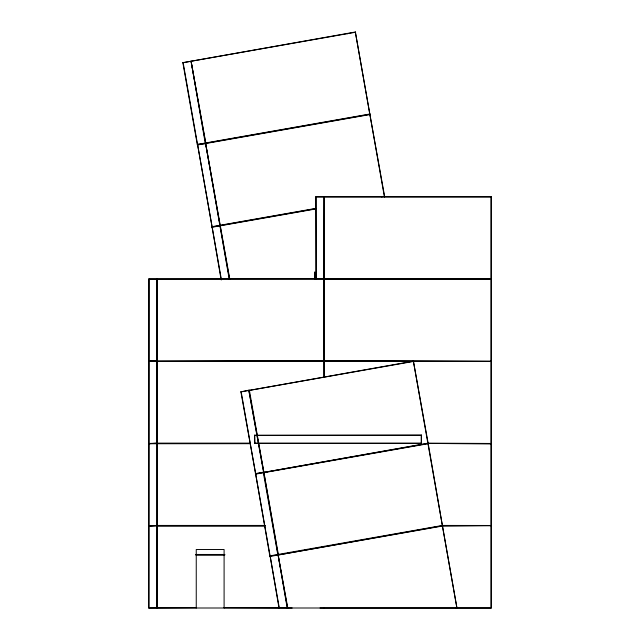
<?xml version="1.0" encoding="UTF-8"?>
<svg xmlns="http://www.w3.org/2000/svg" width="640" height="640" viewBox="0 0 640 640"><rect width="100%" height="100%" fill="white"/><g stroke="black" fill="none" stroke-linecap="round" stroke-linejoin="round"><path stroke-width="0.96" d="M229.264 279.4L205.592 143.536L197.272 144.44L182.856 62.696L355.344 32L369.856 114.296L205.824 143.216L191.08 61.248L229.816 279.304M315.824 208.672L212.104 226.96L197.592 144.664M229.544 279.352L205.496 142.992M221.144 279.832L212.104 226.96M220.104 225.832L220.008 225.28M249.128 390.416L413.392 361.168L428.128 443.144L255.632 473.84L240.896 391.872L248.8 390.192L263.864 472.384L427.896 443.464L491.304 443.736L428.184 443.464M355.344 32L384.416 196.856M287.488 608L278.144 555L269.824 555.904L255.632 473.84M287.208 608L263.864 472.384M279.008 608L270.144 556.128M278.144 555L442.408 525.752L428.224 443.688L255.408 474.16M456.952 608L442.408 525.752M254.496 435.336L421.344 435.056L421.344 443.416L254.776 443.416L254.496 435.336L421.624 435.336M148.976 361.168L491.304 361.448L323.896 360.848L148.976 361.168L157.056 360.896L157.056 279.152L323.896 278.88L324.176 377.392M316.104 196.584L316.104 278.88L315.824 196.856L324.176 196.856L323.896 278.88M250.088 443.464L157.336 443.464L157.056 361.448L324.456 360.848L491.024 361.168M315.824 196.856L491.304 196.856L491.304 608L148.696 608L148.976 278.88L491.304 279.152L324.176 279.152M250.088 443.144L157.336 443.144L148.696 443.736L250.088 443.688M265.056 525.752L157.336 525.752L157.336 443.464M265.056 525.432L157.336 525.432L148.696 526.032L265.056 525.984M157.056 608L157.336 525.752M324.456 361.168L323.896 361.168M491.024 278.88L315.824 278.6M491.024 443.464L428.184 443.144M442.152 525.752L491.304 525.48L442.152 525.432M491.072 608L320.024 608M324.408 608L323.896 607.728M314.456 279.024L314.768 271.928L314.768 279.024M182.856 62.696L355.672 32.224M197.272 144.44L370.08 113.968M197.368 144.992L370.176 114.52M211.776 226.736L315.824 208.392M381.376 196.832L384.592 196.264M211.872 227.28L315.656 208.984M240.896 391.872L413.712 361.4M255.312 473.616L263.536 472.16M269.824 555.904L442.632 525.432M269.92 556.456L442.728 525.984M455.592 608L457.144 607.728M324.176 196.856L491.304 196.856M148.696 279.152L157.056 279.152M254.496 443.136L421.624 443.136M442.152 525.984L491.024 525.752M195.856 554.456L224.776 554.456M195.856 554.776L224.776 554.776M195.856 555L224.776 555M196.248 607.728L148.928 608M224.096 607.728L292.168 608M157.056 443.192L148.976 443.464M157.056 525.48L148.976 525.752M191.08 61.248L205.272 143.312M384.688 196.808L369.856 114.296M248.8 390.192L263.64 472.712M278.048 554.456L287.776 608M413.392 361.168L456.912 608M347.712 33.632L347.168 33.728M249.352 390.096L278.376 554.68M263.312 472.48L277.824 554.776M183.08 62.376L221.416 279.784M241.12 391.544L279.288 608M491.024 196.584L491.024 608M421.344 435.056L421.344 443.416M324.456 196.584L324.456 377.344M323.896 196.584L323.896 377.344M254.776 435.056L254.776 443.416M224.096 608L224.096 549.504L196.248 549.504L196.248 608M157.336 278.88L157.336 608L156.824 608L156.776 278.88M148.976 278.88L148.976 608"/></g></svg>
